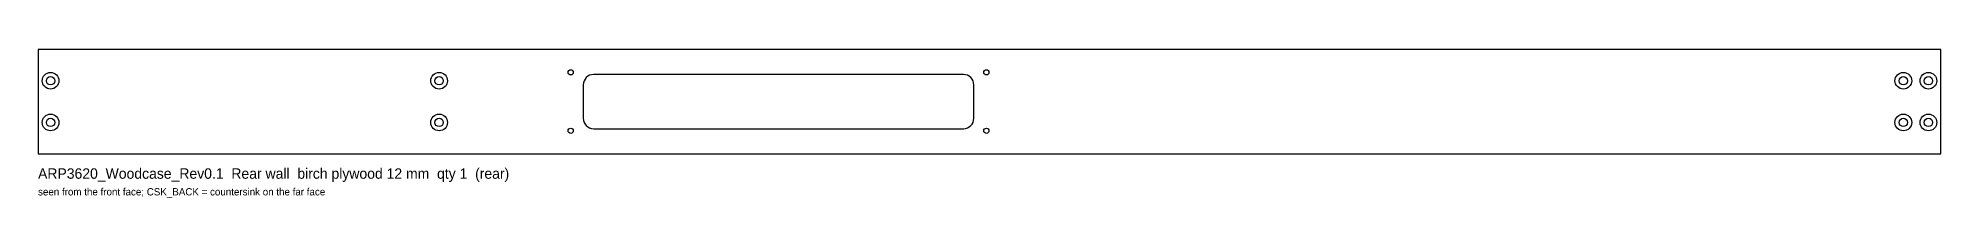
# Model space of a CAD drawing. Header units: millimetres. Extents: x 0 to 911, y -21 to 50.
import ezdxf

# ---------------------------------------------------------------- set-up
doc = ezdxf.new("R2010")
doc.units = ezdxf.units.MM
for name, color, linetype in [('CSK_BACK', 6, 'CONTINUOUS'), ('CUTOUT', 1, 'CONTINUOUS'), ('DRILL', 5, 'CONTINUOUS'), ('NOTE', 8, 'CONTINUOUS'), ('OUTLINE', 7, 'CONTINUOUS'), ('PILOT', 4, 'CONTINUOUS')]:
    doc.layers.add(name, color=color, linetype=linetype)

msp = doc.modelspace()

# ---------------------------------------------------------------- linework, layer by layer
at = {"layer": 'CSK_BACK'}
for centre in [(6, 35), (192, 35), (893, 35), (905, 35), (6, 15), (192, 15), (893, 15), (905, 15)]:
    msp.add_circle(centre, 4, dxfattribs=at)
at = {"layer": 'CUTOUT'}
for p, q in [((443, 38), (266, 38)), ((261, 33), (261, 17)), ((448, 17), (448, 33)), ((266, 12), (443, 12))]:
    msp.add_line(p, q, dxfattribs=at)
for centre, start, end in [((266, 33), 90, 180), ((443, 33), 0, 90), ((266, 17), 180, 270), ((443, 17), 270, 0)]:
    msp.add_arc(centre, 5, start, end, dxfattribs=at)
at = {"layer": 'DRILL'}
for centre in [(6, 35), (192, 35), (893, 35), (905, 35), (6, 15), (192, 15), (893, 15), (905, 15)]:
    msp.add_circle(centre, 2, dxfattribs=at)
at = {"layer": 'OUTLINE'}
for p, q in [((911, 50), (0, 50)), ((0, 50), (0, 0)), ((911, 0), (911, 50)), ((0, 0), (911, 0))]:
    msp.add_line(p, q, dxfattribs=at)
at = {"layer": 'PILOT'}
for centre in [(255, 39), (454, 39), (255, 11), (454, 11)]:
    msp.add_circle(centre, 1.25, dxfattribs=at)

# ---------------------------------------------------------------- texts
at = {"layer": 'NOTE'}
for s, height, p in [('ARP3620_Woodcase_Rev0.1  Rear wall  birch plywood 12 mm  qty 1  (rear)', 5, (0, -12)), ('seen from the front face; CSK_BACK = countersink on the far face', 3.5, (0, -20))]:
    msp.add_text(s, height=height, dxfattribs=at).set_placement(p)

doc.saveas('drawing.dxf')
